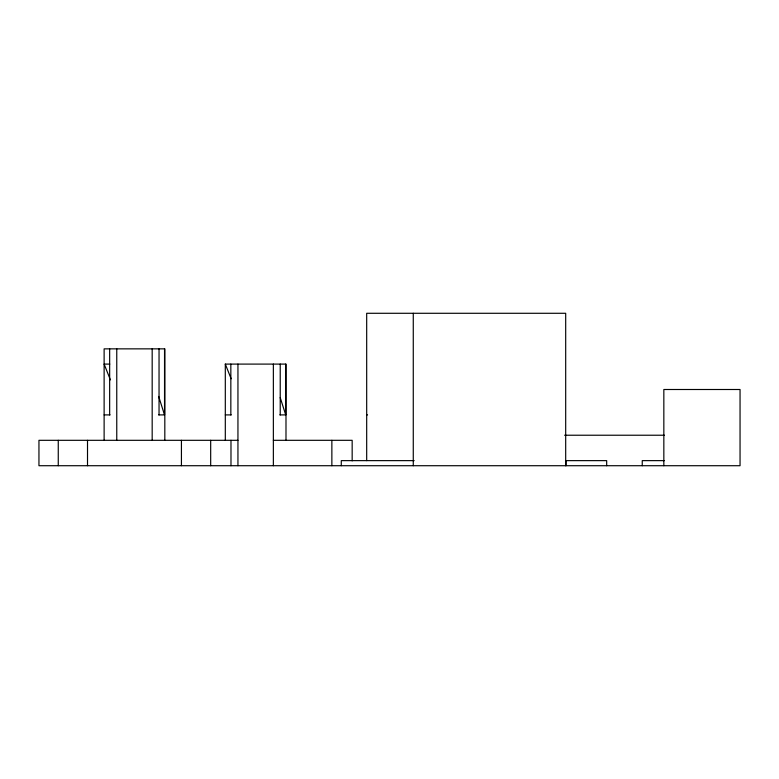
<?xml version="1.0" encoding="UTF-8"?>
<svg xmlns="http://www.w3.org/2000/svg" width="779" height="779" viewBox="0 0 779 779"><rect width="100%" height="100%" fill="white"/><g stroke="black" fill="none" stroke-linecap="round" stroke-linejoin="round"><path stroke-width="1.17" d="M109.79 364.095L104.123 364.095L110.423 379.899M225.306 440.31L225.306 364.095L285.99 364.095L285.99 440.31M104.123 414.905L110.073 414.905M158.663 414.905L164.535 414.905L164.535 348.856M225.306 414.905L231.256 414.905M279.846 414.905L285.718 414.905L285.718 364.095M366.685 414.905L367.552 414.905M564.58 435.227L664.429 435.227M237.946 440.31L38.95 440.31L38.95 465.715L740.05 465.715L740.05 389.5L663.835 389.5L663.835 465.715M273.361 440.31L352.166 440.31L352.166 460.876M414.155 460.632L341.28 460.632L341.28 465.715M664.321 460.632L642.247 460.632L642.247 465.715M225.306 364.095L231.149 378.769M280.206 397.582L285.718 414.905M158.663 396.433L164.535 414.905M606.675 465.715L606.675 460.632L566.031 460.632L566.031 465.715M565.69 465.715L565.69 313.285L366.685 313.285L366.685 460.632M413.269 313.285L413.269 465.715M331.864 440.31L331.864 465.715M280.226 364.095L280.226 414.905M273.361 364.095L273.361 465.715M237.946 364.095L237.946 465.715M230.983 440.31L230.983 465.715M230.837 364.095L230.837 414.905M210.681 440.31L210.681 465.715M181.429 440.31L181.429 465.715M164.817 440.31L164.817 348.856L104.123 348.856L104.123 440.31M159.043 348.856L159.043 414.905M152.178 348.856L152.178 440.31M116.762 348.856L116.762 440.31M109.654 348.856L109.654 414.905M87.511 440.31L87.511 465.715M58.259 440.31L58.259 465.715"/></g></svg>
